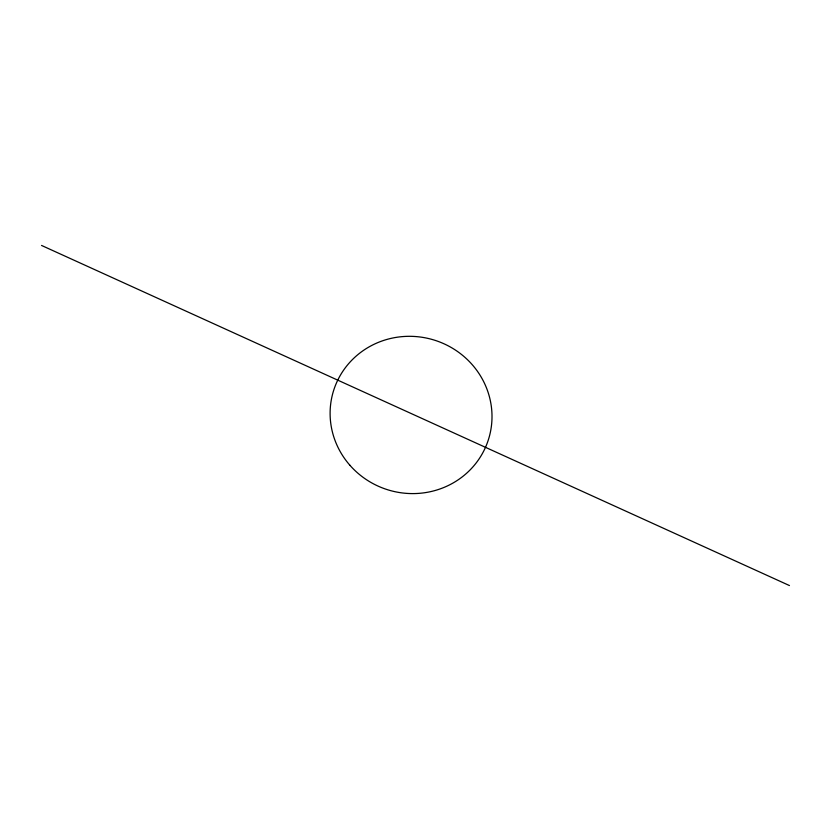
<?xml version="1.0" encoding="UTF-8"?>
<svg xmlns="http://www.w3.org/2000/svg" width="831" height="831" viewBox="0 0 831 831"><rect width="100%" height="100%" fill="white"/><g stroke="black" fill="none" stroke-linecap="round" stroke-linejoin="round"><path stroke-width="1.25" d="M41.55 245.446L789.45 585.554M349.913 465.277A81.209 78.384 17.6 0 0 487.579 442.123A81.209 78.384 17.6 0 0 395.66 337.459A81.209 78.384 17.6 0 0 349.913 465.277"/></g></svg>
